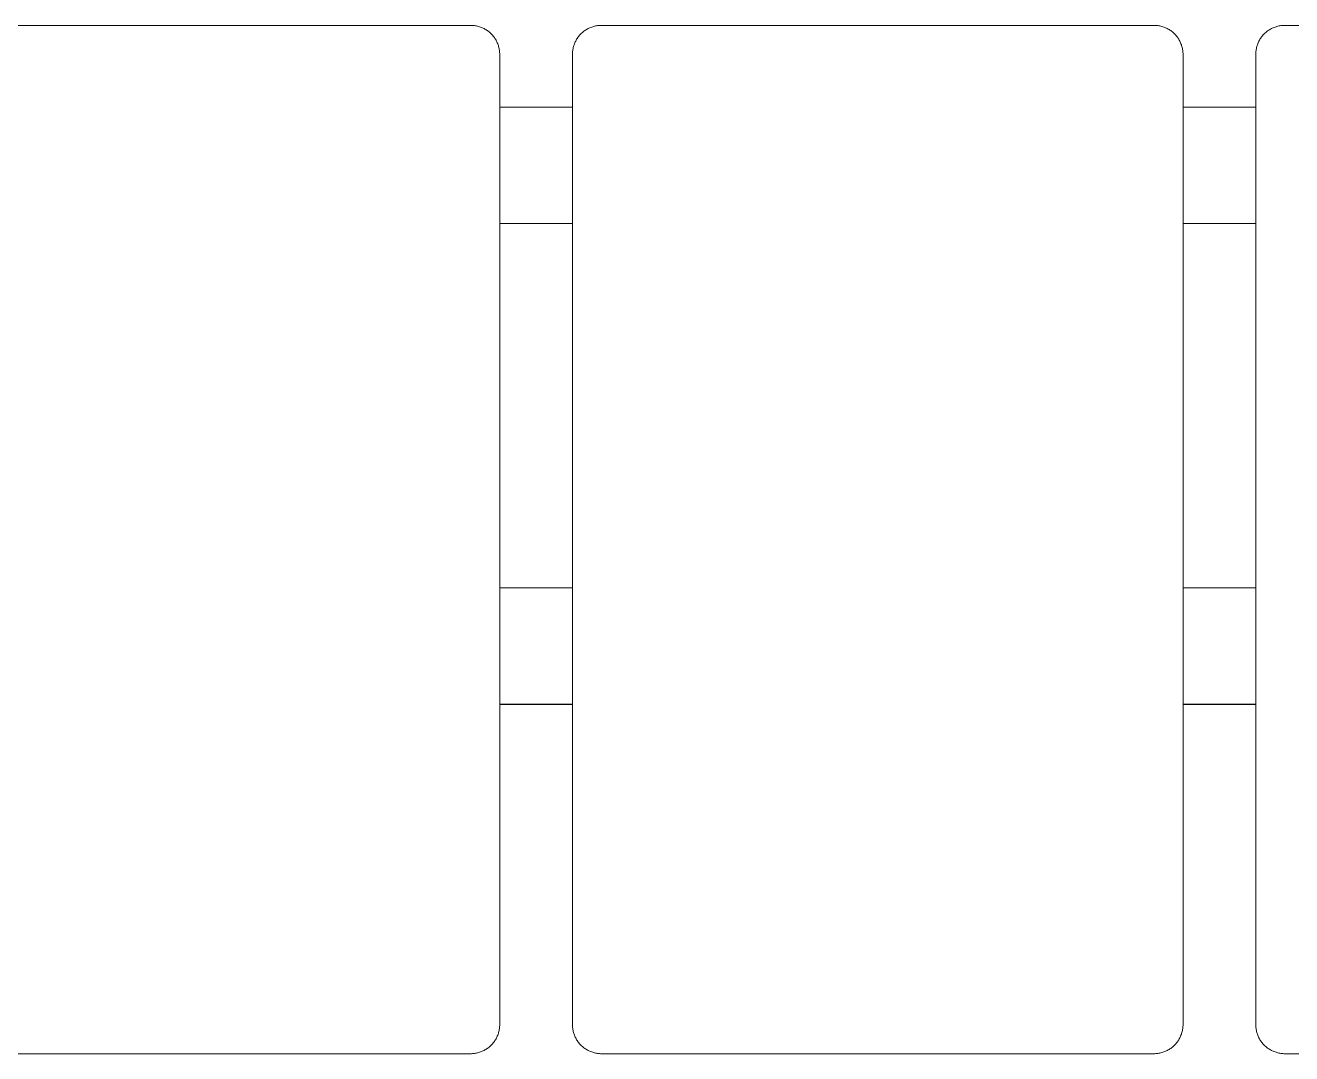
# Model space of a CAD drawing. Header units: millimetres. Extents: x -402 to 3954, y -41 to 3282.
# Drawn here: x 25.4 to 199.6, y 1742.7 to 1884.1 of the extents above; entities that cross this region are included whole.
import ezdxf

# ---------------------------------------------------------------- set-up
doc = ezdxf.new("R2010")
doc.units = ezdxf.units.MM
doc.layers.add('ZANO_R', color=7, linetype='Continuous', lineweight=0)

msp = doc.modelspace()

# ---------------------------------------------------------------- linework, layer by layer
at = {"layer": 'ZANO_R'}
for p, q in [((10.63, 1884.13), (86.63, 1884.13)), ((86.63, 1884.13), (86.77, 1884.13)), ((86.77, 1884.13), (86.9, 1884.12)), ((86.9, 1884.12), (87.04, 1884.11)), ((87.04, 1884.11), (87.18, 1884.1)), ((87.18, 1884.1), (87.31, 1884.07)), ((87.31, 1884.07), (87.45, 1884.05)), ((87.45, 1884.05), (87.58, 1884.02)), ((87.58, 1884.02), (87.71, 1883.98)), ((87.71, 1883.98), (87.84, 1883.94)), ((87.84, 1883.94), (87.97, 1883.9)), ((87.97, 1883.9), (88.1, 1883.85)), ((88.1, 1883.85), (88.23, 1883.8)), ((88.23, 1883.8), (88.35, 1883.74)), ((88.35, 1883.74), (88.47, 1883.68)), ((88.47, 1883.68), (88.59, 1883.62)), ((88.59, 1883.62), (88.71, 1883.55)), ((88.71, 1883.55), (88.83, 1883.48)), ((88.83, 1883.48), (88.94, 1883.4)), ((88.94, 1883.4), (89.05, 1883.32)), ((89.05, 1883.32), (89.16, 1883.24)), ((89.16, 1883.24), (89.26, 1883.15)), ((102, 1883.15), (102.11, 1883.24)), ((102.11, 1883.24), (102.21, 1883.32)), ((102.21, 1883.32), (102.32, 1883.4)), ((102.32, 1883.4), (102.44, 1883.48)), ((102.44, 1883.48), (102.55, 1883.55)), ((102.55, 1883.55), (102.67, 1883.62)), ((102.67, 1883.62), (102.79, 1883.68)), ((102.79, 1883.68), (102.91, 1883.74)), ((102.91, 1883.74), (103.04, 1883.8)), ((103.04, 1883.8), (103.16, 1883.85)), ((103.16, 1883.85), (103.29, 1883.9)), ((103.29, 1883.9), (103.42, 1883.94)), ((103.42, 1883.94), (103.55, 1883.98)), ((103.55, 1883.98), (103.68, 1884.02)), ((103.68, 1884.02), (103.82, 1884.05)), ((103.82, 1884.05), (103.95, 1884.07)), ((103.95, 1884.07), (104.09, 1884.1)), ((104.09, 1884.1), (104.22, 1884.11)), ((104.22, 1884.11), (104.36, 1884.12)), ((104.36, 1884.12), (104.49, 1884.13)), ((104.49, 1884.13), (104.63, 1884.13)), ((104.63, 1884.13), (180.63, 1884.13)), ((180.63, 1884.13), (180.77, 1884.13)), ((180.77, 1884.13), (180.9, 1884.12)), ((180.9, 1884.12), (181.04, 1884.11)), ((181.04, 1884.11), (181.18, 1884.1)), ((181.18, 1884.1), (181.31, 1884.07)), ((181.31, 1884.07), (181.45, 1884.05)), ((181.45, 1884.05), (181.58, 1884.02)), ((181.58, 1884.02), (181.71, 1883.98)), ((181.71, 1883.98), (181.84, 1883.94)), ((181.84, 1883.94), (181.97, 1883.9)), ((181.97, 1883.9), (182.1, 1883.85)), ((182.1, 1883.85), (182.23, 1883.8)), ((182.23, 1883.8), (182.35, 1883.74)), ((182.35, 1883.74), (182.47, 1883.68)), ((182.47, 1883.68), (182.59, 1883.62)), ((182.59, 1883.62), (182.71, 1883.55)), ((182.71, 1883.55), (182.83, 1883.48)), ((182.83, 1883.48), (182.94, 1883.4)), ((182.94, 1883.4), (183.05, 1883.32)), ((183.05, 1883.32), (183.16, 1883.24)), ((183.16, 1883.24), (183.26, 1883.15)), ((196, 1883.15), (196.11, 1883.24)), ((196.11, 1883.24), (196.21, 1883.32)), ((196.21, 1883.32), (196.32, 1883.4)), ((196.32, 1883.4), (196.44, 1883.48)), ((196.44, 1883.48), (196.55, 1883.55)), ((196.55, 1883.55), (196.67, 1883.62)), ((196.67, 1883.62), (196.79, 1883.68)), ((196.79, 1883.68), (196.91, 1883.74)), ((196.91, 1883.74), (197.04, 1883.8)), ((197.04, 1883.8), (197.16, 1883.85)), ((197.16, 1883.85), (197.29, 1883.9)), ((197.29, 1883.9), (197.42, 1883.94)), ((197.42, 1883.94), (197.55, 1883.98)), ((197.55, 1883.98), (197.68, 1884.02)), ((197.68, 1884.02), (197.82, 1884.05)), ((197.82, 1884.05), (197.95, 1884.07)), ((197.95, 1884.07), (198.09, 1884.1)), ((198.09, 1884.1), (198.22, 1884.11)), ((198.22, 1884.11), (198.36, 1884.12)), ((198.36, 1884.12), (198.49, 1884.13)), ((198.49, 1884.13), (198.63, 1884.13)), ((198.63, 1884.13), (274.63, 1884.13)), ((89.26, 1883.15), (89.36, 1883.06)), ((89.36, 1883.06), (89.46, 1882.96)), ((89.46, 1882.96), (89.55, 1882.86)), ((89.55, 1882.86), (89.65, 1882.76)), ((89.65, 1882.76), (89.73, 1882.66)), ((89.73, 1882.66), (89.82, 1882.55)), ((89.82, 1882.55), (89.9, 1882.44)), ((89.9, 1882.44), (89.98, 1882.33)), ((89.98, 1882.33), (90.05, 1882.21)), ((90.05, 1882.21), (90.12, 1882.09)), ((90.12, 1882.09), (90.18, 1881.97)), ((90.18, 1881.97), (90.24, 1881.85)), ((90.24, 1881.85), (90.3, 1881.73)), ((90.3, 1881.73), (90.35, 1881.6)), ((90.35, 1881.6), (90.4, 1881.47)), ((90.4, 1881.47), (90.44, 1881.34)), ((100.82, 1881.34), (100.86, 1881.47)), ((100.86, 1881.47), (100.91, 1881.6)), ((100.91, 1881.6), (100.96, 1881.73)), ((100.96, 1881.73), (101.02, 1881.85)), ((101.02, 1881.85), (101.08, 1881.97)), ((101.08, 1881.97), (101.14, 1882.09)), ((101.14, 1882.09), (101.21, 1882.21)), ((101.21, 1882.21), (101.29, 1882.33)), ((101.29, 1882.33), (101.36, 1882.44)), ((101.36, 1882.44), (101.44, 1882.55)), ((101.44, 1882.55), (101.53, 1882.66)), ((101.53, 1882.66), (101.62, 1882.76)), ((101.62, 1882.76), (101.71, 1882.86)), ((101.71, 1882.86), (101.8, 1882.96)), ((101.8, 1882.96), (101.9, 1883.06)), ((101.9, 1883.06), (102, 1883.15)), ((183.26, 1883.15), (183.36, 1883.06)), ((183.36, 1883.06), (183.46, 1882.96)), ((183.46, 1882.96), (183.55, 1882.86)), ((183.55, 1882.86), (183.65, 1882.76)), ((183.65, 1882.76), (183.73, 1882.66)), ((183.73, 1882.66), (183.82, 1882.55)), ((183.82, 1882.55), (183.9, 1882.44)), ((183.9, 1882.44), (183.98, 1882.33)), ((183.98, 1882.33), (184.05, 1882.21)), ((184.05, 1882.21), (184.12, 1882.09)), ((184.12, 1882.09), (184.18, 1881.97)), ((184.18, 1881.97), (184.24, 1881.85)), ((184.24, 1881.85), (184.3, 1881.73)), ((184.3, 1881.73), (184.35, 1881.6)), ((184.35, 1881.6), (184.4, 1881.47)), ((184.4, 1881.47), (184.44, 1881.34)), ((194.82, 1881.34), (194.86, 1881.47)), ((194.86, 1881.47), (194.91, 1881.6)), ((194.91, 1881.6), (194.96, 1881.73)), ((194.96, 1881.73), (195.02, 1881.85)), ((195.02, 1881.85), (195.08, 1881.97)), ((195.08, 1881.97), (195.14, 1882.09)), ((195.14, 1882.09), (195.21, 1882.21)), ((195.21, 1882.21), (195.29, 1882.33)), ((195.29, 1882.33), (195.36, 1882.44)), ((195.36, 1882.44), (195.44, 1882.55)), ((195.44, 1882.55), (195.53, 1882.66)), ((195.53, 1882.66), (195.62, 1882.76)), ((195.62, 1882.76), (195.71, 1882.86)), ((195.71, 1882.86), (195.8, 1882.96)), ((195.8, 1882.96), (195.9, 1883.06)), ((195.9, 1883.06), (196, 1883.15)), ((90.44, 1881.34), (90.48, 1881.21)), ((90.48, 1881.21), (90.52, 1881.08)), ((90.52, 1881.08), (90.55, 1880.95)), ((90.55, 1880.95), (90.57, 1880.81)), ((90.57, 1880.81), (90.59, 1880.68)), ((90.59, 1880.68), (90.61, 1880.54)), ((90.61, 1880.54), (90.62, 1880.41)), ((90.62, 1880.41), (90.63, 1880.27)), ((90.63, 1880.27), (90.63, 1880.13)), ((90.63, 1848.21), (90.63, 1880.13)), ((100.63, 1880.27), (100.64, 1880.41)), ((100.63, 1880.13), (100.63, 1880.27)), ((100.63, 1880.13), (100.63, 1848.21)), ((100.64, 1880.41), (100.65, 1880.54)), ((100.65, 1880.54), (100.67, 1880.68)), ((100.67, 1880.68), (100.69, 1880.81)), ((100.69, 1880.81), (100.72, 1880.95)), ((100.72, 1880.95), (100.75, 1881.08)), ((100.75, 1881.08), (100.78, 1881.21)), ((100.78, 1881.21), (100.82, 1881.34)), ((184.44, 1881.34), (184.48, 1881.21)), ((184.48, 1881.21), (184.52, 1881.08)), ((184.52, 1881.08), (184.55, 1880.95)), ((184.55, 1880.95), (184.57, 1880.81)), ((184.57, 1880.81), (184.59, 1880.68)), ((184.59, 1880.68), (184.61, 1880.54)), ((184.61, 1880.54), (184.62, 1880.41)), ((184.62, 1880.41), (184.63, 1880.27)), ((184.63, 1880.27), (184.63, 1880.13)), ((184.63, 1848.21), (184.63, 1880.13)), ((194.63, 1880.27), (194.64, 1880.41)), ((194.63, 1880.13), (194.63, 1880.27)), ((194.63, 1880.13), (194.63, 1848.21)), ((194.64, 1880.41), (194.65, 1880.54)), ((194.65, 1880.54), (194.67, 1880.68)), ((194.67, 1880.68), (194.69, 1880.81)), ((194.69, 1880.81), (194.72, 1880.95)), ((194.72, 1880.95), (194.75, 1881.08)), ((194.75, 1881.08), (194.78, 1881.21)), ((194.78, 1881.21), (194.82, 1881.34)), ((100.63, 1872.9), (90.63, 1872.9)), ((194.63, 1872.9), (184.63, 1872.9)), ((90.63, 1856.9), (100.63, 1856.9)), ((100.63, 1856.88), (90.63, 1856.88)), ((184.63, 1856.9), (194.63, 1856.9)), ((194.63, 1856.88), (184.63, 1856.88)), ((90.63, 1746.72), (90.63, 1848.21)), ((100.63, 1848.21), (100.63, 1746.72)), ((184.63, 1746.72), (184.63, 1848.21)), ((194.63, 1848.21), (194.63, 1746.72)), ((100.63, 1806.76), (90.63, 1806.76)), ((194.63, 1806.76), (184.63, 1806.76)), ((90.63, 1790.76), (100.63, 1790.76)), ((100.63, 1790.73), (90.63, 1790.73)), ((184.63, 1790.76), (194.63, 1790.76)), ((194.63, 1790.73), (184.63, 1790.73)), ((90.48, 1745.64), (90.44, 1745.51)), ((90.52, 1745.77), (90.48, 1745.64)), ((90.55, 1745.91), (90.52, 1745.77)), ((90.57, 1746.04), (90.55, 1745.91)), ((90.59, 1746.18), (90.57, 1746.04)), ((90.61, 1746.31), (90.59, 1746.18)), ((90.62, 1746.45), (90.61, 1746.31)), ((90.63, 1746.58), (90.62, 1746.45)), ((90.63, 1746.72), (90.63, 1746.58)), ((100.63, 1746.58), (100.63, 1746.72)), ((100.64, 1746.45), (100.63, 1746.58)), ((100.65, 1746.31), (100.64, 1746.45)), ((100.67, 1746.18), (100.65, 1746.31)), ((100.69, 1746.04), (100.67, 1746.18)), ((100.72, 1745.91), (100.69, 1746.04)), ((100.75, 1745.77), (100.72, 1745.91)), ((100.78, 1745.64), (100.75, 1745.77)), ((100.82, 1745.51), (100.78, 1745.64)), ((184.48, 1745.64), (184.44, 1745.51)), ((184.52, 1745.77), (184.48, 1745.64)), ((184.55, 1745.91), (184.52, 1745.77)), ((184.57, 1746.04), (184.55, 1745.91)), ((184.59, 1746.18), (184.57, 1746.04)), ((184.61, 1746.31), (184.59, 1746.18)), ((184.62, 1746.45), (184.61, 1746.31)), ((184.63, 1746.58), (184.62, 1746.45)), ((184.63, 1746.72), (184.63, 1746.58)), ((194.63, 1746.58), (194.63, 1746.72)), ((194.64, 1746.45), (194.63, 1746.58)), ((194.65, 1746.31), (194.64, 1746.45)), ((194.67, 1746.18), (194.65, 1746.31)), ((194.69, 1746.04), (194.67, 1746.18)), ((194.72, 1745.91), (194.69, 1746.04)), ((194.75, 1745.77), (194.72, 1745.91)), ((194.78, 1745.64), (194.75, 1745.77)), ((194.82, 1745.51), (194.78, 1745.64)), ((89.46, 1743.89), (89.36, 1743.8)), ((89.55, 1743.99), (89.46, 1743.89)), ((89.65, 1744.09), (89.55, 1743.99)), ((89.73, 1744.2), (89.65, 1744.09)), ((89.82, 1744.3), (89.73, 1744.2)), ((89.9, 1744.41), (89.82, 1744.3)), ((89.98, 1744.53), (89.9, 1744.41)), ((90.05, 1744.64), (89.98, 1744.53)), ((90.12, 1744.76), (90.05, 1744.64)), ((90.18, 1744.88), (90.12, 1744.76)), ((90.24, 1745), (90.18, 1744.88)), ((90.3, 1745.13), (90.24, 1745)), ((90.35, 1745.25), (90.3, 1745.13)), ((90.4, 1745.38), (90.35, 1745.25)), ((90.44, 1745.51), (90.4, 1745.38)), ((100.86, 1745.38), (100.82, 1745.51)), ((100.91, 1745.25), (100.86, 1745.38)), ((100.96, 1745.13), (100.91, 1745.25)), ((101.02, 1745), (100.96, 1745.13)), ((101.08, 1744.88), (101.02, 1745)), ((101.14, 1744.76), (101.08, 1744.88)), ((101.21, 1744.64), (101.14, 1744.76)), ((101.29, 1744.53), (101.21, 1744.64)), ((101.36, 1744.41), (101.29, 1744.53)), ((101.44, 1744.3), (101.36, 1744.41)), ((101.53, 1744.2), (101.44, 1744.3)), ((101.62, 1744.09), (101.53, 1744.2)), ((101.71, 1743.99), (101.62, 1744.09)), ((101.8, 1743.89), (101.71, 1743.99)), ((101.9, 1743.8), (101.8, 1743.89)), ((183.46, 1743.89), (183.36, 1743.8)), ((183.55, 1743.99), (183.46, 1743.89)), ((183.65, 1744.09), (183.55, 1743.99)), ((183.73, 1744.2), (183.65, 1744.09)), ((183.82, 1744.3), (183.73, 1744.2)), ((183.9, 1744.41), (183.82, 1744.3)), ((183.98, 1744.53), (183.9, 1744.41)), ((184.05, 1744.64), (183.98, 1744.53)), ((184.12, 1744.76), (184.05, 1744.64)), ((184.18, 1744.88), (184.12, 1744.76)), ((184.24, 1745), (184.18, 1744.88)), ((184.3, 1745.13), (184.24, 1745)), ((184.35, 1745.25), (184.3, 1745.13)), ((184.4, 1745.38), (184.35, 1745.25)), ((184.44, 1745.51), (184.4, 1745.38)), ((194.86, 1745.38), (194.82, 1745.51)), ((194.91, 1745.25), (194.86, 1745.38)), ((194.96, 1745.13), (194.91, 1745.25)), ((195.02, 1745), (194.96, 1745.13)), ((195.08, 1744.88), (195.02, 1745)), ((195.14, 1744.76), (195.08, 1744.88)), ((195.21, 1744.64), (195.14, 1744.76)), ((195.29, 1744.53), (195.21, 1744.64)), ((195.36, 1744.41), (195.29, 1744.53)), ((195.44, 1744.3), (195.36, 1744.41)), ((195.53, 1744.2), (195.44, 1744.3)), ((195.62, 1744.09), (195.53, 1744.2)), ((195.71, 1743.99), (195.62, 1744.09)), ((195.8, 1743.89), (195.71, 1743.99)), ((195.9, 1743.8), (195.8, 1743.89)), ((86.63, 1742.72), (10.63, 1742.72)), ((86.77, 1742.72), (86.63, 1742.72)), ((86.9, 1742.73), (86.77, 1742.72)), ((87.04, 1742.74), (86.9, 1742.73)), ((87.18, 1742.76), (87.04, 1742.74)), ((87.31, 1742.78), (87.18, 1742.76)), ((87.45, 1742.8), (87.31, 1742.78)), ((87.58, 1742.83), (87.45, 1742.8)), ((87.71, 1742.87), (87.58, 1742.83)), ((87.84, 1742.91), (87.71, 1742.87)), ((87.97, 1742.95), (87.84, 1742.91)), ((88.1, 1743), (87.97, 1742.95)), ((88.23, 1743.05), (88.1, 1743)), ((88.35, 1743.11), (88.23, 1743.05)), ((88.47, 1743.17), (88.35, 1743.11)), ((88.59, 1743.23), (88.47, 1743.17)), ((88.71, 1743.3), (88.59, 1743.23)), ((88.83, 1743.38), (88.71, 1743.3)), ((88.94, 1743.45), (88.83, 1743.38)), ((89.05, 1743.53), (88.94, 1743.45)), ((89.16, 1743.62), (89.05, 1743.53)), ((89.26, 1743.71), (89.16, 1743.62)), ((89.36, 1743.8), (89.26, 1743.71)), ((102, 1743.71), (101.9, 1743.8)), ((102.11, 1743.62), (102, 1743.71)), ((102.21, 1743.53), (102.11, 1743.62)), ((102.32, 1743.45), (102.21, 1743.53)), ((102.44, 1743.38), (102.32, 1743.45)), ((102.55, 1743.3), (102.44, 1743.38)), ((102.67, 1743.23), (102.55, 1743.3)), ((102.79, 1743.17), (102.67, 1743.23)), ((102.91, 1743.11), (102.79, 1743.17)), ((103.04, 1743.05), (102.91, 1743.11)), ((103.16, 1743), (103.04, 1743.05)), ((103.29, 1742.95), (103.16, 1743)), ((103.42, 1742.91), (103.29, 1742.95)), ((103.55, 1742.87), (103.42, 1742.91)), ((103.68, 1742.83), (103.55, 1742.87)), ((103.82, 1742.8), (103.68, 1742.83)), ((103.95, 1742.78), (103.82, 1742.8)), ((104.09, 1742.76), (103.95, 1742.78)), ((104.22, 1742.74), (104.09, 1742.76)), ((104.36, 1742.73), (104.22, 1742.74)), ((104.49, 1742.72), (104.36, 1742.73)), ((104.63, 1742.72), (104.49, 1742.72)), ((180.63, 1742.72), (104.63, 1742.72)), ((180.77, 1742.72), (180.63, 1742.72)), ((180.9, 1742.73), (180.77, 1742.72)), ((181.04, 1742.74), (180.9, 1742.73)), ((181.18, 1742.76), (181.04, 1742.74)), ((181.31, 1742.78), (181.18, 1742.76)), ((181.45, 1742.8), (181.31, 1742.78)), ((181.58, 1742.83), (181.45, 1742.8)), ((181.71, 1742.87), (181.58, 1742.83)), ((181.84, 1742.91), (181.71, 1742.87)), ((181.97, 1742.95), (181.84, 1742.91)), ((182.1, 1743), (181.97, 1742.95)), ((182.23, 1743.05), (182.1, 1743)), ((182.35, 1743.11), (182.23, 1743.05)), ((182.47, 1743.17), (182.35, 1743.11)), ((182.59, 1743.23), (182.47, 1743.17)), ((182.71, 1743.3), (182.59, 1743.23)), ((182.83, 1743.38), (182.71, 1743.3)), ((182.94, 1743.45), (182.83, 1743.38)), ((183.05, 1743.53), (182.94, 1743.45)), ((183.16, 1743.62), (183.05, 1743.53)), ((183.26, 1743.71), (183.16, 1743.62)), ((183.36, 1743.8), (183.26, 1743.71)), ((196, 1743.71), (195.9, 1743.8)), ((196.11, 1743.62), (196, 1743.71)), ((196.21, 1743.53), (196.11, 1743.62)), ((196.32, 1743.45), (196.21, 1743.53)), ((196.44, 1743.38), (196.32, 1743.45)), ((196.55, 1743.3), (196.44, 1743.38)), ((196.67, 1743.23), (196.55, 1743.3)), ((196.79, 1743.17), (196.67, 1743.23)), ((196.91, 1743.11), (196.79, 1743.17)), ((197.04, 1743.05), (196.91, 1743.11)), ((197.16, 1743), (197.04, 1743.05)), ((197.29, 1742.95), (197.16, 1743)), ((197.42, 1742.91), (197.29, 1742.95)), ((197.55, 1742.87), (197.42, 1742.91)), ((197.68, 1742.83), (197.55, 1742.87)), ((197.82, 1742.8), (197.68, 1742.83)), ((197.95, 1742.78), (197.82, 1742.8)), ((198.09, 1742.76), (197.95, 1742.78)), ((198.22, 1742.74), (198.09, 1742.76)), ((198.36, 1742.73), (198.22, 1742.74)), ((198.49, 1742.72), (198.36, 1742.73)), ((198.63, 1742.72), (198.49, 1742.72)), ((274.63, 1742.72), (198.63, 1742.72))]:
    msp.add_line(p, q, dxfattribs=at)

doc.saveas('drawing.dxf')
